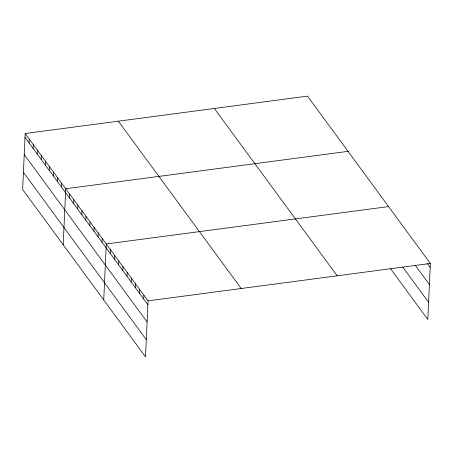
<?xml version="1.0" encoding="UTF-8"?>
<svg xmlns="http://www.w3.org/2000/svg" width="453" height="453" viewBox="0 0 453 453"><rect width="100%" height="100%" fill="white"/><g stroke="black" fill="none" stroke-linecap="round" stroke-linejoin="round"><path stroke-width="0.68" d="M25.192 133.516L22.65 189.535L145.509 356.873L148.052 300.854L25.192 133.516L307.491 96.127L430.35 263.465L427.808 319.484L390.214 268.278M29.071 142.899L29.247 139.037M33.126 148.425L33.301 144.558M37.18 153.946L37.356 150.079M41.234 159.467L41.41 155.6M45.289 164.988L45.464 161.126M49.343 170.515L49.519 166.647M53.397 176.036L53.573 172.168M57.452 181.557L57.627 177.689M61.506 187.078L61.682 183.216M63.194 244.756L65.736 188.737L348.034 151.347M69.615 198.125L69.79 194.258M73.669 203.646L73.845 199.779M77.723 209.167L77.899 205.3M81.778 214.688L81.953 210.826M85.832 220.215L86.008 216.347M89.887 225.736L90.062 221.868M93.941 231.256L94.116 227.389M97.995 236.777L98.171 232.916M102.05 242.298L102.225 238.437M103.737 299.977L106.279 243.957L388.578 206.574M110.283 253.51L110.458 249.648M114.462 259.201L114.637 255.339M118.635 264.892L118.811 261.024M122.814 270.583L122.99 266.715M126.993 276.273L127.168 272.406M131.166 281.959L131.342 278.097M135.345 287.649L135.521 283.782M139.524 293.34L139.7 289.473M143.697 299.031L143.873 295.163M148.052 300.854L430.35 263.465M427.253 263.352L430.174 267.332M415.191 265.198L429.393 284.541M402.689 266.998L428.589 302.276M214.331 108.465L337.191 275.803M118.352 121.178L241.211 288.516M25.017 137.378L147.876 304.716M24.235 154.592L147.095 321.93M23.431 172.321L146.291 339.659"/></g></svg>
